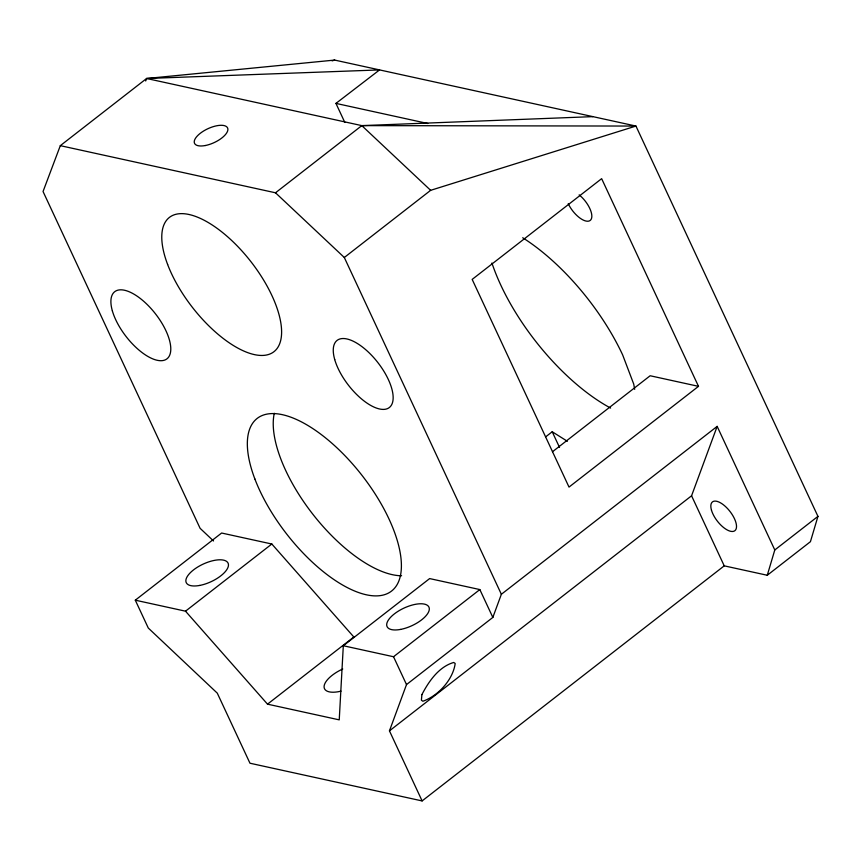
<?xml version="1.0" encoding="UTF-8"?>
<svg xmlns="http://www.w3.org/2000/svg" width="861" height="861" viewBox="0 0 861 861"><rect width="100%" height="100%" fill="white"/><g stroke="black" fill="none" stroke-linecap="round" stroke-linejoin="round"><path stroke-width="1.29" d="M422.116 800.924L389.452 730.86L406.51 684.581L492.836 617.423L479.846 589.57L429.639 578.581L343.313 645.739L339.234 719.861L267.513 704.158L185.513 611.181L135.295 600.182L148.286 628.035L217.295 693.159L249.97 763.223L422.116 800.924L724.23 565.849L767.269 575.266L810.427 541.687L817.95 516.374L635.945 126.061L334.671 60.076L146.628 78.491L60.313 145.66L43.05 191.519L200.096 528.31L213.517 540.966M767.269 575.266L774.792 549.964L817.95 516.374M492.836 617.423L501.36 594.284L717.159 426.378L774.792 549.964M389.452 730.86L691.566 495.785L717.159 426.378M145.692 80.977L146.628 78.491L379.561 69.913L335.941 103.395L344.809 122.402M60.313 145.66L275.498 192.789L361.814 125.62L592.906 116.633M501.36 594.284L344.314 257.493L430.64 190.324L635.945 126.061L361.814 125.62L146.628 78.491M135.295 600.182L221.621 533.024L271.828 544.012L353.828 636.989L267.513 704.158M185.513 611.181L271.828 544.012M545.852 436.71L552.213 431.748L567.388 441.284M552.514 451.724L650.152 375.751L698.497 386.341L601.645 178.657L472.172 279.405L569.013 487.089L698.497 386.341M343.313 645.739L393.531 656.739L479.846 589.57M332.109 60.883L334.671 60.076M335.941 103.395L427.756 123.5M361.814 125.62L430.64 190.324M275.498 192.789L344.314 257.493M691.566 495.785L724.23 565.849M552.213 431.748L559.521 447.408M393.531 656.739L406.51 684.581M634.675 389.333L633.718 384.06L622.643 354.893A139.783 60.98 52.1 0 0 522.692 237.754M340.999 691.146A24.312 10.16 -25 0 1 324.102 686.314A24.312 10.16 -25 0 1 342.743 668.997M579.152 194.866A18.232 7.953 52.1 0 1 590.248 220.394A18.232 7.953 52.1 0 1 568.238 203.691M610.61 408.071A139.783 60.98 52.1 0 1 491.932 263.036M401.592 575.761A109.39 47.732 52.1 0 1 313.113 514.577A109.39 47.732 52.1 0 1 274.282 413.302M421.901 694.612L421.395 700.23L422.88 701.241C438.249 695.828 452.972 679.738 455.2 663.476L453.715 662.464C438.895 666.748 428.703 681.428 421.901 694.612M711.466 510.142A18.232 7.953 52.1 0 0 733.217 531.409A18.232 7.953 52.1 0 0 726.329 507.344A18.232 7.953 52.1 0 0 711.466 510.142M205.23 145.541A18.232 7.62 -25 0 0 227.659 128.095A18.232 7.62 -25 0 0 200.301 133.283A18.232 7.62 -25 0 0 205.23 145.541M254.867 478.964A109.39 47.732 52.1 0 0 387.87 593.358A109.39 47.732 52.1 0 0 330.333 441.876A109.39 47.732 52.1 0 0 254.867 478.964M112.361 310.886A42.544 18.565 52.1 0 0 163.116 360.511A42.544 18.565 52.1 0 0 147.037 304.374A42.544 18.565 52.1 0 0 112.361 310.886M334.725 359.575A42.544 18.565 52.1 0 0 385.48 409.212A42.544 18.565 52.1 0 0 369.401 353.075A42.544 18.565 52.1 0 0 334.725 359.575M167.637 264.51A85.088 37.12 52.1 0 0 271.086 353.484A85.088 37.12 52.1 0 0 226.335 235.666A85.088 37.12 52.1 0 0 167.637 264.51M400.602 629.413A23.096 9.654 -25 0 0 429.015 607.306A23.096 9.654 -25 0 0 394.37 613.882A23.096 9.654 -25 0 0 400.602 629.413M199.763 585.426A23.096 9.654 -25 0 0 228.165 563.331A23.096 9.654 -25 0 0 193.521 569.907A23.096 9.654 -25 0 0 199.763 585.426"/></g></svg>
